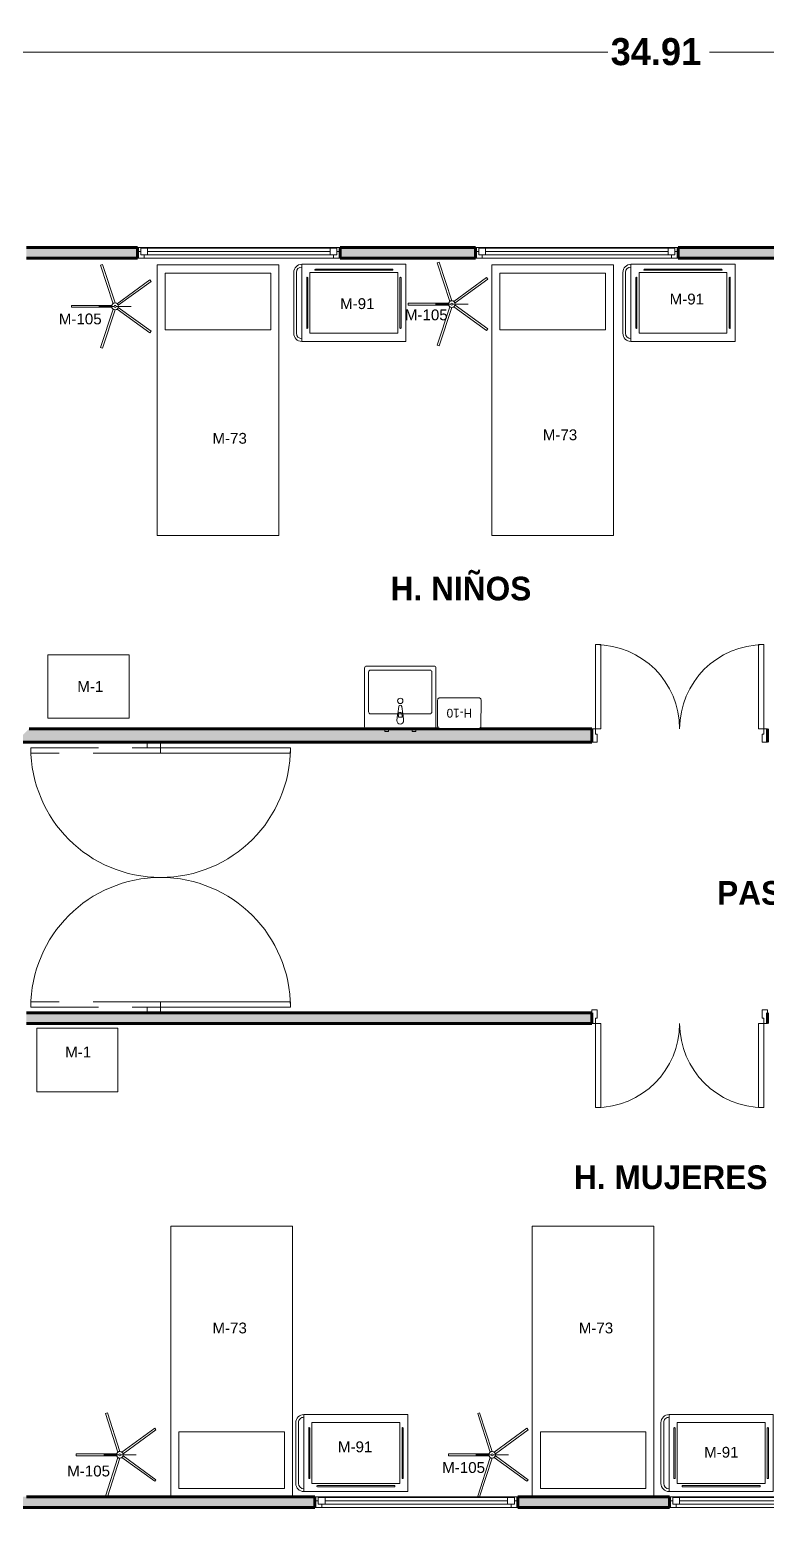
# Model space of a CAD drawing. Header units: metres. Extents: x 501.6 to 576.9, y -200.7 to -181.9.
# Drawn here: x 554.25 to 559.7, y -193.02 to -181.9 of the extents above; entities that cross this region are included whole.
import ezdxf
from ezdxf.enums import TextEntityAlignment as Align

# ---------------------------------------------------------------- set-up
doc = ezdxf.new("R2010")
doc.units = ezdxf.units.M
doc.header["$MEASUREMENT"] = 0
doc.set_wipeout_variables(frame=1)
doc.linetypes.add('DASHED', pattern=[0.75, 0.5, -0.25])
doc.linetypes.add('Wipeout_Contour', pattern=[1, 0, -1])
for name, color, linetype in [('ARQ _ Cota - Parcial Exterior.Consultorio', 7, 'Continuous'), ('CER _ Estructura Metalica Tubo de FE LAC  21_2_X1_16_.Cerco', 7, 'Continuous'), ('EQP _ Accesorios de Baños .Consultorio', 7, 'Continuous'), ('Puertas ArchiCAD', 7, 'Continuous'), ('Structural - Bearing', 7, 'Continuous')]:
    doc.layers.add(name, color=color, linetype=linetype)
for name, color, linetype, lineweight, true_color in [('ARQ _ Cota - Parcial Exterior.Consultorio_Pluma_Nº__106', 171, 'Continuous', 15, 0xaaaaff), ('CER _ Estructura Metalica Tubo de FE LAC  21_2_X1_16_.Cerco_Pluma_Nº__75', 7, 'Continuous', 20, 0x405cbf), ('EQP _ Accesorios de Baños .Consultorio_Pluma_Nº__86', 7, 'Continuous', 20, 0x5555ff), ('EQUIPAMIENTO_Pluma_Nº__111', 7, 'Continuous', 15, 0xccccff), ('Interior - Furniture _Pluma_Nº__91', 171, 'Continuous', 13, 0xaaaaff), ('Structural - Bearing_Pluma_Nº__106', 171, 'Continuous', 15, 0xaaaaff), ('Ventanas ArchiCAD_Pluma_Nº__63', 7, 'Continuous', 20, 0xff9955)]:
    doc.layers.add(name, color=color, linetype=linetype, lineweight=lineweight, true_color=true_color)
for name, color, linetype, lineweight in [('ARQ _ Cota - Parcial Exterior.Consultorio_Pluma_Nº__15', 214, 'Continuous', 25), ('ARQ _ Cota - Parcial Exterior.Consultorio_Pluma_Nº__43', 5, 'Continuous', 0), ('Dibujo & Figuras_Pluma_Nº__15', 214, 'Continuous', 25), ('Puertas ArchiCAD_Pluma_Nº__2', 8, 'Continuous', 0), ('Puertas ArchiCAD_Pluma_Nº__23', 5, 'Continuous', 9), ('Puertas ArchiCAD_Pluma_Nº__27', 7, 'Continuous', 70), ('Puertas ArchiCAD_Pluma_Nº__3', 5, 'Continuous', 15), ('Structural - Bearing_Pluma_Nº__27', 7, 'Continuous', 70)]:
    doc.layers.add(name, color=color, linetype=linetype, lineweight=lineweight)
doc.layers.add('PDF2_Text', color=7, linetype='Continuous', true_color=0xff0080)
doc.styles.add('Estilo_Generado_2', font='GOTHICB.TTF')
doc.styles.add('Estilo_Generado_3', font='GOTHIC.TTF')
doc.styles.add('PDF Arial', font='arial.ttf')
doc.dimstyles.new('Estilo_Generado__1', dxfattribs={"dimtxt": 0.2, "dimasz": 0.076, "dimexe": 0.18, "dimexo": 0.3, "dimgap": 0.09, "dimtad": 0, "dimtih": 1, "dimtoh": 1, "dimzin": 0, "dimdsep": 46, "dimtxsty": 'Estilo_Generado_2', "dimblk": 'ARROWHEAD_2', "dimblk1": 'ARROWHEAD_2', "dimblk2": 'ARROWHEAD_2', "dimcen": 0.09, "dimclrd": 171, "dimclre": 171, "dimclrt": 214, "dimazin": 0, "dimtfac": 1, "dimtdec": 4, "dimtmove": 0, "dimatfit": 3, "dimfxl": 1, "dimtolj": 1, "dimtzin": 0, "dimarcsym": 0})

# ---------------------------------------------------------------- blocks, each defined once
blk = doc.blocks.new('Double Door 16_2')
at = {"layer": 'Puertas ArchiCAD_Pluma_Nº__2', "color": 8, "linetype": 'Continuous', "lineweight": 0}
for centre, start, end in [((-0.96, 0), 0, 90), ((0.96, 0), 90, 180), ((-0.96, 0), 270, 0), ((0.96, 0), 180, 270)]:
    blk.add_arc(centre, 0.96, start, end, dxfattribs=at)
at = {"layer": 'Puertas ArchiCAD_Pluma_Nº__23', "color": 5, "linetype": 'Continuous', "lineweight": 9}
for p, q in [((-0.96, 0), (-1, 0)), ((-1, 0), (-1, -0.1)), ((-0.96, -0.1), (-0.96, 0)), ((1, 0), (0.96, 0)), ((0.96, 0), (0.96, -0.1)), ((1, -0.1), (1, 0)), ((-1, -0.1), (-0.96, -0.1)), ((0.96, -0.1), (1, -0.1))]:
    blk.add_line(p, q, dxfattribs=at)
at = {"layer": 'Puertas ArchiCAD_Pluma_Nº__27', "color": 7, "linetype": 'Continuous', "lineweight": 70}
for p, q in [((-1, 0), (-1, -0.1)), ((1, 0), (1, -0.1))]:
    blk.add_line(p, q, dxfattribs=at)
at = {"layer": 'Puertas ArchiCAD_Pluma_Nº__3', "color": 5, "linetype": 'Continuous', "lineweight": 15}
for p, q in [((-0.96, 0.96), (-0.96, 0)), ((-0.92, 0.96), (-0.96, 0.96)), ((-0.92, 0), (-0.92, 0.96)), ((0.92, 0), (0.92, 0.96)), ((0.92, 0.96), (0.96, 0.96)), ((0.96, 0.96), (0.96, 0)), ((-0.96, 0), (-0.92, 0)), ((0.96, 0), (0.92, 0))]:
    blk.add_line(p, q, dxfattribs=at)
at = {"layer": 'Puertas ArchiCAD_Pluma_Nº__3', "color": 5, "linetype": 'DASHED', "lineweight": 15}
for p, q in [((-0.96, -0.96), (-0.96, 0)), ((-0.96, 0), (-0.92, 0)), ((-0.92, 0), (-0.92, -0.96)), ((0.96, 0), (0.92, 0)), ((0.92, 0), (0.92, -0.96)), ((0.96, -0.96), (0.96, 0)), ((-0.92, -0.96), (-0.96, -0.96)), ((0.92, -0.96), (0.96, -0.96))]:
    blk.add_line(p, q, dxfattribs=at)
blk = doc.blocks.new('Muro_22', base_point=(555.12, -187.169))
at = {"layer": 'Structural - Bearing_Pluma_Nº__27', "color": 7, "linetype": 'Continuous', "lineweight": 70}
for p, q in [((555.22, -187.169), (555.12, -187.169)), ((555.22, -189.169), (555.12, -189.169))]:
    blk.add_line(p, q, dxfattribs=at)
at = {"layer": 'Puertas ArchiCAD', "color": 21, "linetype": 'Continuous', "lineweight": 20, "true_color": 0xff9955, "xscale": -1, "rotation": 270}
blk.add_blockref('Double Door 16_2', (555.22, -188.169), dxfattribs=at)
blk = doc.blocks.new('Double Door 16_3')
at = {"layer": 'Puertas ArchiCAD_Pluma_Nº__2', "color": 8, "linetype": 'Continuous', "lineweight": 0}
for centre, start, end in [((-0.622, 0), 0, 90), ((0.622, 0), 90, 180)]:
    blk.add_arc(centre, 0.622, start, end, dxfattribs=at)
at = {"layer": 'Puertas ArchiCAD_Pluma_Nº__23', "color": 5, "linetype": 'Continuous', "lineweight": 9}
for p, q in [((-0.622, 0), (-0.65, 0)), ((-0.65, 0), (-0.65, -0.1)), ((-0.622, -0.04), (-0.622, 0)), ((0.65, 0), (0.622, 0)), ((0.622, 0), (0.622, -0.04)), ((0.65, -0.1), (0.65, 0)), ((-0.65, -0.1), (-0.61, -0.1)), ((-0.61, -0.04), (-0.622, -0.04)), ((-0.61, -0.1), (-0.61, -0.04)), ((0.622, -0.04), (0.61, -0.04)), ((0.61, -0.04), (0.61, -0.1)), ((0.61, -0.1), (0.65, -0.1))]:
    blk.add_line(p, q, dxfattribs=at)
at = {"layer": 'Puertas ArchiCAD_Pluma_Nº__27', "color": 7, "linetype": 'Continuous', "lineweight": 70}
for p, q in [((-0.65, 0), (-0.65, -0.1)), ((0.65, 0), (0.65, -0.1))]:
    blk.add_line(p, q, dxfattribs=at)
at = {"layer": 'Puertas ArchiCAD_Pluma_Nº__3', "color": 5, "linetype": 'Continuous', "lineweight": 15}
for p, q in [((-0.622, 0.622), (-0.622, 0)), ((-0.582, 0.622), (-0.622, 0.622)), ((-0.582, 0), (-0.582, 0.622)), ((0.582, 0), (0.582, 0.622)), ((0.582, 0.622), (0.622, 0.622)), ((0.622, 0.622), (0.622, 0)), ((-0.622, 0), (-0.582, 0)), ((0.622, 0), (0.582, 0))]:
    blk.add_line(p, q, dxfattribs=at)
blk = doc.blocks.new('Muro_23', base_point=(554.148, -187.169))
at = {"layer": 'Structural - Bearing_Pluma_Nº__106', "linetype": 'Continuous', "lineweight": 0, "true_color": 0xbfbffe}
blk.add_hatch(color=254, dxfattribs=at).paths.add_polyline_path([(554.248, -187.069), (554.148, -187.169), (558.408, -187.169), (558.408, -187.069)])
at = {"layer": 'Structural - Bearing_Pluma_Nº__27', "color": 7, "linetype": 'Continuous', "lineweight": 70}
blk.add_line((558.408, -187.069), (558.408, -187.169), dxfattribs=at)
at = {"layer": 'Structural - Bearing_Pluma_Nº__27', "color": 7, "linetype": 'Continuous', "lineweight": 70, "flags": 128}
for points in [[(558.408, -187.069), (554.248, -187.069)], [(554.148, -187.169), (555.12, -187.169)], [(555.22, -187.169), (558.408, -187.169)]]:
    blk.add_lwpolyline(points, dxfattribs=at)
at = {"layer": 'Puertas ArchiCAD', "color": 21, "linetype": 'Continuous', "lineweight": 20, "true_color": 0xff9955, "xscale": -1}
blk.add_blockref('Double Door 16_3', (559.058, -187.069), dxfattribs=at)
blk = doc.blocks.new('Window 16_2')
at = {"layer": 'Ventanas ArchiCAD_Pluma_Nº__63', "color": 21, "linetype": 'Continuous', "lineweight": 20, "true_color": 0xff9955}
for p, q in [((-0.75, 0), (0.75, 0)), ((-0.7, 0), (-0.75, 0)), ((-0.75, 0), (-0.75, -0.05)), ((-0.7, -0.025), (-0.7, 0)), ((0.7, 0), (-0.7, 0)), ((0.75, 0), (0.7, 0)), ((0.7, 0), (0.7, -0.025)), ((0.75, 0), (0.75, -0.05)), ((-0.75, -0.05), (-0.725, -0.05)), ((-0.75, -0.08), (0.75, -0.08)), ((-0.725, -0.05), (-0.725, -0.025)), ((-0.725, -0.025), (-0.7, -0.025)), ((-0.675, -0.025), (-0.725, -0.025)), ((-0.725, -0.025), (-0.725, -0.075)), ((-0.725, -0.075), (-0.675, -0.075)), ((-0.675, -0.025), (0.675, -0.025)), ((-0.675, -0.075), (-0.675, -0.025)), ((-0.675, -0.05), (0.675, -0.05)), ((-0.675, -0.075), (0.675, -0.075)), ((-0.675, -0.075), (0.675, -0.075)), ((0.725, -0.025), (0.675, -0.025)), ((0.675, -0.025), (0.675, -0.075)), ((0.675, -0.075), (0.725, -0.075)), ((0.7, -0.025), (0.725, -0.025)), ((0.725, -0.025), (0.725, -0.05)), ((0.725, -0.075), (0.725, -0.025)), ((0.725, -0.05), (0.75, -0.05))]:
    blk.add_line(p, q, dxfattribs=at)
blk = doc.blocks.new('Muro_25', base_point=(562.648, -192.829))
at = {"layer": 'Structural - Bearing_Pluma_Nº__106', "linetype": 'Continuous', "lineweight": 0, "true_color": 0xbfbffe}
for points in [[(553.285, -192.749), (553.285, -192.779), (553.285, -192.829), (556.361, -192.829), (556.361, -192.779), (556.361, -192.749)], [(557.861, -192.749), (557.861, -192.779), (557.861, -192.829), (558.983, -192.829), (558.983, -192.779), (558.983, -192.749)]]:
    blk.add_hatch(color=254, dxfattribs=at).paths.add_polyline_path(points)
at = {"layer": 'Structural - Bearing_Pluma_Nº__27', "color": 7, "linetype": 'Continuous', "lineweight": 70}
for p, q in [((556.361, -192.779), (556.361, -192.749)), ((556.361, -192.829), (556.361, -192.779)), ((557.861, -192.779), (557.861, -192.749)), ((557.861, -192.829), (557.861, -192.779)), ((558.983, -192.779), (558.983, -192.749)), ((558.983, -192.829), (558.983, -192.779))]:
    blk.add_line(p, q, dxfattribs=at)
at = {"layer": 'Structural - Bearing_Pluma_Nº__27', "color": 7, "linetype": 'Continuous', "lineweight": 70, "flags": 128}
for points in [[(553.285, -192.829), (556.361, -192.829)], [(556.361, -192.749), (554.228, -192.749)], [(558.983, -192.749), (557.861, -192.749)], [(557.861, -192.829), (558.983, -192.829)]]:
    blk.add_lwpolyline(points, dxfattribs=at)
at = {"layer": 'Ventanas ArchiCAD_Pluma_Nº__63', "color": 21, "linetype": 'Continuous', "lineweight": 20, "true_color": 0xff9955, "xscale": -1, "rotation": 180}
for p in [(557.111, -192.829), (559.733, -192.829)]:
    blk.add_blockref('Window 16_2', p, dxfattribs=at)
blk = doc.blocks.new('Muro_29', base_point=(559.868, -183.509))
at = {"layer": 'Structural - Bearing_Pluma_Nº__106', "linetype": 'Continuous', "lineweight": 0, "true_color": 0xbfbffe}
for points in [[(555.048, -183.509), (554.228, -183.509), (554.228, -183.589), (555.048, -183.589), (555.048, -183.539)], [(557.548, -183.509), (556.548, -183.509), (556.548, -183.539), (556.548, -183.589), (557.548, -183.589), (557.548, -183.539)], [(559.868, -183.509), (559.048, -183.509), (559.048, -183.539), (559.048, -183.589), (559.868, -183.589)]]:
    blk.add_hatch(color=254, dxfattribs=at).paths.add_polyline_path(points)
at = {"layer": 'Structural - Bearing_Pluma_Nº__27', "color": 7, "linetype": 'Continuous', "lineweight": 70}
for p, q in [((555.048, -183.539), (555.048, -183.509)), ((556.548, -183.539), (556.548, -183.509)), ((557.548, -183.539), (557.548, -183.509)), ((559.048, -183.539), (559.048, -183.509)), ((555.048, -183.589), (555.048, -183.539)), ((556.548, -183.589), (556.548, -183.539)), ((557.548, -183.589), (557.548, -183.539)), ((559.048, -183.589), (559.048, -183.539))]:
    blk.add_line(p, q, dxfattribs=at)
at = {"layer": 'Structural - Bearing_Pluma_Nº__27', "color": 7, "linetype": 'Continuous', "lineweight": 70, "flags": 128}
for points in [[(555.048, -183.509), (554.228, -183.509)], [(557.548, -183.509), (556.548, -183.509)], [(559.868, -183.509), (559.048, -183.509)], [(554.228, -183.589), (555.048, -183.589)], [(556.548, -183.589), (557.548, -183.589)], [(559.048, -183.589), (559.868, -183.589)]]:
    blk.add_lwpolyline(points, dxfattribs=at)
at = {"layer": 'Ventanas ArchiCAD_Pluma_Nº__63', "color": 21, "linetype": 'Continuous', "lineweight": 20, "true_color": 0xff9955, "xscale": -1, "rotation": 180}
for p in [(555.798, -183.589), (558.298, -183.589)]:
    blk.add_blockref('Window 16_2', p, dxfattribs=at)
blk = doc.blocks.new('Double Door 16_5')
at = {"layer": 'Puertas ArchiCAD_Pluma_Nº__2', "color": 8, "linetype": 'Continuous', "lineweight": 0}
for centre, start, end in [((-0.622, 0), 0, 90), ((0.622, 0), 90, 180)]:
    blk.add_arc(centre, 0.622, start, end, dxfattribs=at)
at = {"layer": 'Puertas ArchiCAD_Pluma_Nº__23', "color": 5, "linetype": 'Continuous', "lineweight": 9}
for p, q in [((-0.622, 0), (-0.65, 0)), ((-0.65, 0), (-0.65, -0.1)), ((-0.622, -0.04), (-0.622, 0)), ((0.65, 0), (0.622, 0)), ((0.622, 0), (0.622, -0.04)), ((0.65, -0.1), (0.65, 0)), ((-0.65, -0.1), (-0.61, -0.1)), ((-0.61, -0.04), (-0.622, -0.04)), ((-0.61, -0.1), (-0.61, -0.04)), ((0.622, -0.04), (0.61, -0.04)), ((0.61, -0.04), (0.61, -0.1)), ((0.61, -0.1), (0.65, -0.1))]:
    blk.add_line(p, q, dxfattribs=at)
at = {"layer": 'Puertas ArchiCAD_Pluma_Nº__27', "color": 7, "linetype": 'Continuous', "lineweight": 70}
for p, q in [((-0.65, 0), (-0.65, -0.08)), ((0.65, 0), (0.65, -0.08))]:
    blk.add_line(p, q, dxfattribs=at)
at = {"layer": 'Puertas ArchiCAD_Pluma_Nº__3', "color": 5, "linetype": 'Continuous', "lineweight": 15}
for p, q in [((-0.622, 0.622), (-0.622, 0)), ((-0.582, 0.622), (-0.622, 0.622)), ((-0.582, 0), (-0.582, 0.622)), ((0.582, 0), (0.582, 0.622)), ((0.582, 0.622), (0.622, 0.622)), ((0.622, 0.622), (0.622, 0)), ((-0.622, 0), (-0.582, 0)), ((0.622, 0), (0.582, 0))]:
    blk.add_line(p, q, dxfattribs=at)
blk = doc.blocks.new('Muro_33', base_point=(554.228, -189.169))
at = {"layer": 'Structural - Bearing_Pluma_Nº__106', "linetype": 'Continuous', "lineweight": 0, "true_color": 0xbfbffe}
blk.add_hatch(color=254, dxfattribs=at).paths.add_polyline_path([(558.408, -189.169), (554.228, -189.169), (554.228, -189.249), (558.408, -189.249)])
at = {"layer": 'Structural - Bearing_Pluma_Nº__27', "color": 7, "linetype": 'Continuous', "lineweight": 70}
blk.add_line((558.408, -189.249), (558.408, -189.169), dxfattribs=at)
at = {"layer": 'Structural - Bearing_Pluma_Nº__27', "color": 7, "linetype": 'Continuous', "lineweight": 70, "flags": 128}
for points in [[(555.12, -189.169), (554.228, -189.169)], [(558.408, -189.169), (555.22, -189.169)], [(554.228, -189.249), (558.408, -189.249)]]:
    blk.add_lwpolyline(points, dxfattribs=at)
at = {"layer": 'Puertas ArchiCAD', "color": 21, "linetype": 'Continuous', "lineweight": 20, "true_color": 0xff9955, "rotation": 180}
blk.add_blockref('Double Door 16_5', (559.058, -189.249), dxfattribs=at)
blk = doc.blocks.new('Lavabo 22')
at = {"layer": 'CER _ Estructura Metalica Tubo de FE LAC  21_2_X1_16_.Cerco_Pluma_Nº__75', "color": 165, "linetype": 'Continuous', "lineweight": 20, "true_color": 0x405cbf}
for p, q in [((-0.249, 0), (0.249, 0)), ((-0.087, 0.02), (-0.114, 0.02)), ((-0.114, 0.02), (-0.114, 0)), ((-0.114, 0), (-0.087, 0)), ((-0.087, 0), (-0.087, 0.02)), ((0.114, 0.02), (0.087, 0.02)), ((0.087, 0.02), (0.087, 0)), ((0.087, 0), (0.114, 0)), ((0.114, 0), (0.114, 0.02)), ((-0.264, -0.449), (-0.264, -0.015)), ((-0.219, -0.11), (0.219, -0.11)), ((-0.025, -0.06), (-0.021, -0.102)), ((-0.014, -0.1), (-0.014, -0.085)), ((-0.014, -0.085), (0.014, -0.085)), ((0.014, -0.085), (0.014, -0.1)), ((0.021, -0.102), (0.025, -0.06)), ((0.264, -0.015), (0.264, -0.449)), ((-0.234, -0.419), (-0.234, -0.125)), ((-0.018, -0.111), (-0.011, -0.164)), ((0.011, -0.164), (0.018, -0.111)), ((0.234, -0.125), (0.234, -0.419)), ((0.219, -0.434), (-0.219, -0.434)), ((0.249, -0.464), (-0.249, -0.464))]:
    blk.add_line(p, q, dxfattribs=at)
blk.add_circle((0, -0.206), 0.02, dxfattribs=at)
for centre, radius, start, end in [((-0.249, -0.015), 0.015, 90, 180), ((-0.219, -0.125), 0.015, 90, 180), ((0, -0.06), 0.025, 0, 180), ((0, -0.1), 0.0211, 185.1696, 212.771), ((0, -0.1), 0.0136, 180, 0), ((0, -0.1), 0.0211, 327.229, 354.8304), ((0.219, -0.125), 0.015, 0, 90), ((0.249, -0.015), 0.015, 0, 90), ((0, -0.1), 0.0211, 212.771, 327.229), ((0, -0.163), 0.0112, 187.1389, 352.8611), ((-0.219, -0.419), 0.015, 180, 270), ((0.219, -0.419), 0.015, 270, 0), ((-0.249, -0.449), 0.015, 180, 270), ((0.249, -0.449), 0.015, 270, 0)]:
    blk.add_arc(centre, radius, start, end, dxfattribs=at)
blk = doc.blocks.new('Cama Hospital 22')
at = {"layer": 'Interior - Furniture _Pluma_Nº__91', "color": 161, "linetype": 'Continuous', "lineweight": 13, "true_color": 0xaaaaff}
for p, q in [((0.9, 2), (0, 2)), ((0, 2), (0, 0)), ((0.84, 1.94), (0.06, 1.94)), ((0.06, 1.94), (0.06, 1.52)), ((0.84, 1.52), (0.84, 1.94)), ((0.9, 0), (0.9, 2)), ((0.06, 1.52), (0.84, 1.52)), ((0, 0), (0.9, 0))]:
    blk.add_line(p, q, dxfattribs=at)
blk = doc.blocks.new('Soporte Transfusiones 22')
at = {"layer": 'Interior - Furniture _Pluma_Nº__91', "color": 161, "linetype": 'Continuous', "lineweight": 13, "true_color": 0xaaaaff}
for p, q in [((0.093, 0.31), (0, 0.025)), ((0.015, 0.02), (0.107, 0.305)), ((0.107, 0.305), (0.093, 0.31)), ((-0.257, 0.196), (-0.266, 0.184)), ((-0.266, 0.184), (-0.024, 0.008)), ((-0.015, 0.02), (-0.257, 0.196)), ((-0.12, 0), (-0.007, 0)), ((0.12, 0), (0.007, 0)), ((0.323, 0.007), (0.024, 0.007)), ((0.323, -0.007), (0.323, 0.007)), ((-0.024, -0.008), (-0.266, -0.184)), ((-0.257, -0.196), (-0.015, -0.02)), ((0, -0.025), (0.093, -0.31)), ((0.107, -0.305), (0.015, -0.02)), ((0.024, -0.007), (0.323, -0.007)), ((-0.266, -0.184), (-0.257, -0.196)), ((0.093, -0.31), (0.107, -0.305))]:
    blk.add_line(p, q, dxfattribs=at)
for radius, start, end in [(0.025, 0, 180), (0.025, 180, 0), (0.025, 126.5424, 161.4576), (0.0075, 0, 180), (0.0075, 180, 0), (0.025, 54.5424, 89.4576), (0.025, 342.5424, 17.4576), (0.025, 198.5424, 233.4576), (0.025, 270.5424, 305.4576)]:
    blk.add_arc((0, 0), radius, start, end, dxfattribs=at)
blk = doc.blocks.new('Bedside Cabinet 16')
at = {"layer": 'EQUIPAMIENTO_Pluma_Nº__111', "color": 254, "linetype": 'Continuous', "lineweight": 15, "true_color": 0xccccff}
for p, q in [((0.6, 0.47), (0, 0.47)), ((0, 0.47), (0, 0)), ((0.6, 0), (0.6, 0.47)), ((0, 0), (0.6, 0))]:
    blk.add_line(p, q, dxfattribs=at)
blk = doc.blocks.new('Carrito Médico 22')
at = {"layer": 'Interior - Furniture _Pluma_Nº__91', "color": 161, "linetype": 'Continuous', "lineweight": 13, "true_color": 0xaaaaff}
for p, q in [((0.77, 0.57), (0, 0.57)), ((0, 0.57), (0, 0)), ((0.77, 0), (0.77, 0.57)), ((0.77, 0.57), (0.77, 0.55)), ((0.036, 0.47), (0.036, 0.1)), ((0.044, 0.1), (0.044, 0.47)), ((0.71, 0.51), (0.06, 0.51)), ((0.06, 0.51), (0.06, 0.06)), ((0.1, 0.534), (0.67, 0.534)), ((0.67, 0.526), (0.1, 0.526)), ((0.71, 0.06), (0.71, 0.51)), ((0.726, 0.1), (0.726, 0.47)), ((0.734, 0.47), (0.734, 0.1)), ((0.81, 0.51), (0.81, 0.06)), ((0.83, 0.06), (0.83, 0.51)), ((0, 0), (0.77, 0)), ((0.06, 0.06), (0.71, 0.06)), ((0.77, 0.02), (0.77, 0))]:
    blk.add_line(p, q, dxfattribs=at)
for centre, radius, start, end in [((0.77, 0.51), 0.06, 0, 90), ((0.04, 0.47), 0.004, 0, 180), ((0.1, 0.53), 0.004, 90, 270), ((0.67, 0.53), 0.004, 270, 90), ((0.73, 0.47), 0.004, 0, 180), ((0.77, 0.51), 0.04, 0, 90), ((0.04, 0.1), 0.004, 180, 0), ((0.73, 0.1), 0.004, 180, 0), ((0.77, 0.06), 0.06, 270, 0), ((0.77, 0.06), 0.04, 270, 0)]:
    blk.add_arc(centre, radius, start, end, dxfattribs=at)
blk = doc.blocks.new('DISPENSADOR AUTOMATICO METALICO DE PAPEL TOALLA')
at = {"color": 254, "linetype": 'Wipeout_Contour', "lineweight": 0, "ltscale": 45.267279}
blk.add_wipeout([(0.322, 0.019), (0.322, 0.018), (0.322, 0.018), (0.322, 0.018), (0.32, 0.011), (0.319, 0.008), (0.317, 0.006), (0.316, 0.004), (0.314, 0.003), (0.313, 0.003), (0.312, 0.002), (0.311, 0.001), (0.308, 0), (0.305, 0), (0.017, 0), (0.014, 0), (0.012, 0.001), (0.01, 0.002), (0.009, 0.002), (0.008, 0.003), (0.005, 0.005), (0.003, 0.008), (0.002, 0.01), (0.001, 0.013), (0, 0.018), (0, 0.018), (0, 0.018), (0, 0.019), (0, 0.206), (0, 0.206), (0, 0.21), (0.001, 0.213), (0.002, 0.215), (0.003, 0.218), (0.005, 0.221), (0.008, 0.222), (0.01, 0.224), (0.012, 0.224), (0.014, 0.225), (0.014, 0.227), (0.307, 0.227), (0.307, 0.225), (0.308, 0.225), (0.308, 0.225), (0.308, 0.225), (0.308, 0.225), (0.311, 0.224), (0.311, 0.224), (0.311, 0.224), (0.311, 0.224), (0.314, 0.223), (0.314, 0.223), (0.314, 0.223), (0.316, 0.221), (0.316, 0.221), (0.318, 0.218), (0.318, 0.218), (0.319, 0.218), (0.319, 0.218), (0.32, 0.215), (0.32, 0.215), (0.32, 0.214), (0.32, 0.214), (0.321, 0.211), (0.321, 0.211), (0.321, 0.211), (0.321, 0.209)], dxfattribs=at).dxf.layer = 'EQP _ Accesorios de Baños .Consultorio'
at = {"layer": 'EQP _ Accesorios de Baños .Consultorio_Pluma_Nº__86', "color": 173, "linetype": 'Continuous', "lineweight": 20, "true_color": 0x5555ff}
for p, q in [((0.005, 0.221), (0.008, 0.222)), ((0.008, 0.222), (0.01, 0.224)), ((0.01, 0.224), (0.012, 0.224)), ((0.012, 0.224), (0.014, 0.225)), ((0.014, 0.227), (0.307, 0.227)), ((0.014, 0.225), (0.014, 0.227)), ((0.307, 0.227), (0.307, 0.225)), ((0.307, 0.225), (0.308, 0.225)), ((0.308, 0.225), (0.311, 0.224)), ((0.308, 0.225), (0.308, 0.225)), ((0.308, 0.225), (0.308, 0.225)), ((0.308, 0.225), (0.308, 0.225)), ((0.311, 0.224), (0.314, 0.223)), ((0.311, 0.224), (0.311, 0.224)), ((0.311, 0.224), (0.311, 0.224)), ((0.311, 0.224), (0.311, 0.224)), ((0.314, 0.223), (0.316, 0.221)), ((0.314, 0.223), (0.314, 0.223)), ((0.314, 0.223), (0.314, 0.223)), ((0, 0.21), (0.001, 0.213)), ((0, 0.206), (0, 0.21)), ((0, 0.206), (0, 0.206)), ((0, 0.019), (0, 0.206)), ((0.001, 0.213), (0.002, 0.215)), ((0.002, 0.215), (0.003, 0.218)), ((0.003, 0.218), (0.005, 0.221)), ((0.316, 0.221), (0.318, 0.218)), ((0.316, 0.221), (0.316, 0.221)), ((0.318, 0.218), (0.319, 0.218)), ((0.318, 0.218), (0.318, 0.218)), ((0.319, 0.218), (0.32, 0.215)), ((0.319, 0.218), (0.319, 0.218)), ((0.32, 0.215), (0.32, 0.214)), ((0.32, 0.215), (0.32, 0.215)), ((0.32, 0.214), (0.321, 0.211)), ((0.32, 0.214), (0.32, 0.214)), ((0.321, 0.211), (0.321, 0.209)), ((0.321, 0.211), (0.321, 0.211)), ((0.321, 0.211), (0.321, 0.211)), ((0.321, 0.209), (0.322, 0.019)), ((0, 0.018), (0, 0.019)), ((0, 0.018), (0, 0.018)), ((0, 0.018), (0, 0.018)), ((0.001, 0.013), (0, 0.018)), ((0.002, 0.01), (0.001, 0.013)), ((0.003, 0.008), (0.002, 0.01)), ((0.005, 0.005), (0.003, 0.008)), ((0.008, 0.003), (0.005, 0.005)), ((0.009, 0.002), (0.008, 0.003)), ((0.01, 0.002), (0.009, 0.002)), ((0.012, 0.001), (0.01, 0.002)), ((0.014, 0), (0.012, 0.001)), ((0.017, 0), (0.014, 0)), ((0.305, 0), (0.017, 0)), ((0.308, 0), (0.305, 0)), ((0.311, 0.001), (0.308, 0)), ((0.312, 0.002), (0.311, 0.001)), ((0.313, 0.003), (0.312, 0.002)), ((0.314, 0.003), (0.313, 0.003)), ((0.316, 0.004), (0.314, 0.003)), ((0.317, 0.006), (0.316, 0.004)), ((0.319, 0.008), (0.317, 0.006)), ((0.32, 0.011), (0.319, 0.008)), ((0.322, 0.018), (0.32, 0.011)), ((0.322, 0.019), (0.322, 0.018)), ((0.322, 0.018), (0.322, 0.018)), ((0.322, 0.018), (0.322, 0.018))]:
    blk.add_line(p, q, dxfattribs=at)
at = {"layer": 'EQP _ Accesorios de Baños .Consultorio_Pluma_Nº__86', "color": 173, "linetype": 'Continuous', "lineweight": 20, "true_color": 0x5555ff, "style": 'Estilo_Generado_3'}
blk.add_attdef('DUMMY_15', text='', height=0.065, dxfattribs=at).set_placement((0.161, 0.113), align=Align.MIDDLE_CENTER)
blk = doc.blocks.new('*D87')
at = {"layer": 'ARQ _ Cota - Parcial Exterior.Consultorio_Pluma_Nº__106', "color": 161, "linetype": 'Continuous', "lineweight": 15, "true_color": 0xaaaaff, "transparency": 16777216}
for p, q in [((541.399, -182.064), (541.448, -182.064)), ((541.448, -182.364), (541.448, -181.989)), ((541.448, -182.064), (558.528, -182.064)), ((559.279, -182.064), (576.358, -182.064)), ((576.358, -182.364), (576.358, -181.989)), ((576.358, -182.064), (576.407, -182.064))]:
    blk.add_line(p, q, dxfattribs=at)
at = {"layer": 'ARQ _ Cota - Parcial Exterior.Consultorio_Pluma_Nº__43', "color": 5, "linetype": 'Continuous', "lineweight": 0, "transparency": 16777216}
for p, q in [((541.477, -182.014), (541.42, -182.114)), ((576.33, -182.114), (576.387, -182.014))]:
    blk.add_line(p, q, dxfattribs=at)
at = {"layer": 'ARQ _ Cota - Parcial Exterior.Consultorio_Pluma_Nº__15', "color": 214, "lineweight": 25, "transparency": 16777216, "insert": (558.548, -182.164), "char_height": 0.2, "attachment_point": 7, "style": 'Estilo_Generado_2'}
blk.add_mtext('\\A1;34.91', dxfattribs=at)
blk = doc.blocks.new('ARROWHEAD_2')
at = {"color": 0, "linetype": 'Continuous', "lineweight": 0}
for p, q in [((0, 0), (-1, 0)), ((-0.38, -0.66), (0.38, 0.66))]:
    blk.add_line(p, q, dxfattribs=at)
blk = doc.blocks.new('*D89')
at = {"layer": 'ARQ _ Cota - Parcial Exterior.Consultorio_Pluma_Nº__106', "color": 161, "linetype": 'Continuous', "lineweight": 15, "true_color": 0xaaaaff, "transparency": 16777216}
for p, q in [((541.252, -182.809), (540.877, -182.809)), ((540.952, -182.809), (540.952, -182.76)), ((540.952, -191.609), (540.952, -182.809)), ((540.952, -200.649), (540.952, -191.849)), ((541.252, -200.649), (540.877, -200.649)), ((540.952, -200.698), (540.952, -200.649))]:
    blk.add_line(p, q, dxfattribs=at)
at = {"layer": 'ARQ _ Cota - Parcial Exterior.Consultorio_Pluma_Nº__43', "color": 5, "linetype": 'Continuous', "lineweight": 0, "transparency": 16777216}
for p, q in [((541.002, -182.838), (540.902, -182.78)), ((540.902, -200.62), (541.002, -200.678))]:
    blk.add_line(p, q, dxfattribs=at)
at = {"layer": 'ARQ _ Cota - Parcial Exterior.Consultorio_Pluma_Nº__15', "color": 214, "lineweight": 25, "transparency": 16777216, "insert": (540.596, -191.829), "char_height": 0.2, "attachment_point": 7, "style": 'Estilo_Generado_2'}
blk.add_mtext('\\A1;17.84', dxfattribs=at)
blk = doc.blocks.new('*D90')
at = {"layer": 'ARQ _ Cota - Parcial Exterior.Consultorio_Pluma_Nº__106', "color": 161, "linetype": 'Continuous', "lineweight": 15, "true_color": 0xaaaaff, "transparency": 16777216}
for p, q in [((576.616, -182.809), (576.241, -182.809)), ((576.541, -182.809), (576.541, -182.76)), ((576.541, -191.609), (576.541, -182.809)), ((576.541, -200.649), (576.541, -191.849)), ((576.616, -200.649), (576.241, -200.649)), ((576.541, -200.698), (576.541, -200.649))]:
    blk.add_line(p, q, dxfattribs=at)
at = {"layer": 'ARQ _ Cota - Parcial Exterior.Consultorio_Pluma_Nº__43', "color": 5, "linetype": 'Continuous', "lineweight": 0, "transparency": 16777216}
for p, q in [((576.591, -182.838), (576.491, -182.78)), ((576.491, -200.62), (576.591, -200.678))]:
    blk.add_line(p, q, dxfattribs=at)
at = {"layer": 'ARQ _ Cota - Parcial Exterior.Consultorio_Pluma_Nº__15', "color": 214, "lineweight": 25, "transparency": 16777216, "insert": (576.185, -191.829), "char_height": 0.2, "attachment_point": 7, "style": 'Estilo_Generado_2'}
blk.add_mtext('\\A1;17.84', dxfattribs=at)
blk = doc.blocks.new('*D91')
at = {"layer": 'ARQ _ Cota - Parcial Exterior.Consultorio_Pluma_Nº__106', "color": 161, "linetype": 'Continuous', "lineweight": 15, "true_color": 0xaaaaff, "transparency": 16777216}
for p, q in [((541.448, -194.729), (541.448, -194.354)), ((554.948, -194.729), (554.948, -194.354)), ((541.399, -194.654), (541.448, -194.654)), ((541.448, -194.654), (547.823, -194.654)), ((548.574, -194.654), (554.948, -194.654))]:
    blk.add_line(p, q, dxfattribs=at)
at = {"layer": 'ARQ _ Cota - Parcial Exterior.Consultorio_Pluma_Nº__43', "color": 5, "linetype": 'Continuous', "lineweight": 0, "transparency": 16777216}
for p, q in [((541.477, -194.604), (541.42, -194.704)), ((554.977, -194.604), (554.92, -194.704))]:
    blk.add_line(p, q, dxfattribs=at)
at = {"layer": 'ARQ _ Cota - Parcial Exterior.Consultorio_Pluma_Nº__15', "color": 214, "lineweight": 25, "transparency": 16777216, "insert": (547.843, -194.754), "char_height": 0.2, "attachment_point": 7, "style": 'Estilo_Generado_2'}
blk.add_mtext('\\A1;13.50', dxfattribs=at)
blk = doc.blocks.new('*D92')
at = {"layer": 'ARQ _ Cota - Parcial Exterior.Consultorio_Pluma_Nº__106', "color": 161, "linetype": 'Continuous', "lineweight": 15, "true_color": 0xaaaaff, "transparency": 16777216}
for p, q in [((554.948, -194.729), (554.948, -194.354)), ((574.408, -194.729), (574.408, -194.354)), ((554.948, -194.654), (564.303, -194.654)), ((565.054, -194.654), (574.408, -194.654))]:
    blk.add_line(p, q, dxfattribs=at)
at = {"layer": 'ARQ _ Cota - Parcial Exterior.Consultorio_Pluma_Nº__43', "color": 5, "linetype": 'Continuous', "lineweight": 0, "transparency": 16777216}
for p, q in [((554.977, -194.604), (554.92, -194.704)), ((574.437, -194.604), (574.38, -194.704))]:
    blk.add_line(p, q, dxfattribs=at)
at = {"layer": 'ARQ _ Cota - Parcial Exterior.Consultorio_Pluma_Nº__15', "color": 214, "lineweight": 25, "transparency": 16777216, "insert": (564.323, -194.754), "char_height": 0.2, "attachment_point": 7, "style": 'Estilo_Generado_2'}
blk.add_mtext('\\A1;19.46', dxfattribs=at)

msp = doc.modelspace()

# ---------------------------------------------------------------- block references
at = {"layer": 'CER _ Estructura Metalica Tubo de FE LAC  21_2_X1_16_.Cerco', "color": 8, "linetype": 'Continuous', "lineweight": 0, "xscale": -1, "rotation": 180}
msp.add_blockref('Lavabo 22', (556.992, -187.069), dxfattribs=at)
at = {"layer": 'EQUIPAMIENTO_Pluma_Nº__111', "color": 254, "linetype": 'Continuous', "lineweight": 15, "true_color": 0xccccff, "rotation": 180}
msp.add_blockref('Bedside Cabinet 16', (554.987, -186.521), dxfattribs=at)
at = {"layer": 'EQUIPAMIENTO_Pluma_Nº__111', "color": 254, "linetype": 'Continuous', "lineweight": 15, "true_color": 0xccccff, "xscale": -1}
msp.add_blockref('Bedside Cabinet 16', (554.904, -189.754), dxfattribs=at)
at = {"layer": 'Interior - Furniture _Pluma_Nº__91', "color": 161, "linetype": 'Continuous', "lineweight": 13, "true_color": 0xaaaaff, "rotation": 180}
for name, p in [('Soporte Transfusiones 22', (557.373, -183.928)), ('Soporte Transfusiones 22', (554.883, -183.945)), ('Cama Hospital 22', (556.195, -190.749)), ('Cama Hospital 22', (558.868, -190.749)), ('Soporte Transfusiones 22', (554.919, -192.439)), ('Carrito Médico 22', (557.049, -192.141)), ('Soporte Transfusiones 22', (557.672, -192.439)), ('Carrito Médico 22', (559.75, -192.141))]:
    msp.add_blockref(name, p, dxfattribs=at)
at = {"layer": 'Interior - Furniture _Pluma_Nº__91', "color": 161, "linetype": 'Continuous', "lineweight": 13, "true_color": 0xaaaaff, "xscale": -1}
for name, p in [('Cama Hospital 22', (556.094, -185.639)), ('Carrito Médico 22', (557.034, -184.204)), ('Cama Hospital 22', (558.569, -185.639)), ('Carrito Médico 22', (559.468, -184.204))]:
    msp.add_blockref(name, p, dxfattribs=at)
at = {"layer": 'Structural - Bearing', "color": 7, "lineweight": 70}
for name, p in [('Muro_29', (559.868, -183.509)), ('Muro_23', (554.148, -187.169)), ('Muro_22', (555.12, -187.169)), ('Muro_33', (554.228, -189.169)), ('Muro_25', (562.648, -192.829))]:
    msp.add_blockref(name, p, dxfattribs=at)

# ---------------------------------------------------------------- texts
at = {"layer": 'Dibujo & Figuras_Pluma_Nº__15', "color": 214, "linetype": 'Continuous', "lineweight": 25, "char_height": 0.175, "attachment_point": 7, "style": 'Estilo_Generado_2'}
for s, insert in [('\\A1;H. NIÑOS', (556.921, -186.122)), ('\\A1;PASILLO', (559.335, -188.373)), ('\\A1;H. MUJERES', (558.277, -190.476))]:
    msp.add_mtext(s, dxfattribs=dict(at, insert=insert))
at = {"layer": 'PDF2_Text', "color": 3, "lineweight": 0, "char_height": 0.08, "attachment_point": 7, "style": 'PDF Arial'}
for s, insert in [('M-91', (556.547, -183.966)), ('M-91', (558.984, -183.932)), ('M-105', (554.467, -184.079)), ('M-105', (557.026, -184.049)), ('M-73', (555.603, -184.962)), ('M-73', (558.046, -184.936)), ('M-1', (554.604, -186.796)), ('M-1', (554.514, -189.5)), ('M-73', (555.603, -191.542)), ('M-73', (558.312, -191.542)), ('M-91', (556.531, -192.421)), ('M-91', (559.239, -192.461)), ('M-105', (557.302, -192.574)), ('M-105', (554.529, -192.6))]:
    msp.add_mtext(s, dxfattribs=dict(at, insert=insert))

# ---------------------------------------------------------------- dimensions: what is measured, and where the dimension line sits
at = {"layer": 'ARQ _ Cota - Parcial Exterior.Consultorio', "color": 161, "linetype": 'Continuous', "lineweight": 15, "true_color": 0xaaaaff}
for base, p1, p2, picture, middle in [((576.358, -182.064), (541.448, -182.809), (576.358, -182.809), '*D87', (558.884, -182.064)), ((554.948, -194.654), (541.448, -182.809), (554.948, -193.529), '*D91', (548.179, -194.654)), ((574.408, -194.654), (554.948, -193.529), (574.408, -187.769), '*D92', (564.659, -194.654))]:
    dim = msp.add_linear_dim(base=base, p1=p1, p2=p2, dimstyle='Estilo_Generado__1', dxfattribs=at)
    dim.commit()
    dim.dimension.update_dxf_attribs({"geometry": picture, "text_midpoint": middle, "dimtype": 160})

# ---------------------------------------------------------------- next in the draw order: block references
at = {"layer": 'EQP _ Accesorios de Baños .Consultorio_Pluma_Nº__86', "color": 173, "linetype": 'Continuous', "lineweight": 20, "true_color": 0x5555ff}
ref = msp.add_blockref('DISPENSADOR AUTOMATICO METALICO DE PAPEL TOALLA', (557.268, -186.84), dxfattribs=dict(at, xscale=-1, rotation=180))
ref.add_attrib('DUMMY_15', 'H-10', dxfattribs={"color": 173, "linetype": 'Continuous', "lineweight": 20, "true_color": 0x5555ff, "height": 0.065, "rotation": 180, "style": 'Estilo_Generado_3'}).set_placement((557.429, -186.954), align=Align.MIDDLE_CENTER)

# ---------------------------------------------------------------- next in the draw order: dimensions: what is measured, and where the dimension line sits
at = {"layer": 'ARQ _ Cota - Parcial Exterior.Consultorio', "color": 161, "linetype": 'Continuous', "lineweight": 15, "true_color": 0xaaaaff}
for base, picture, middle in [((540.952, -182.809), '*D89', (540.932, -191.729)), ((576.541, -182.809), '*D90', (576.521, -191.729))]:
    dim = msp.add_linear_dim(base=base, p1=(554.948, -200.649), p2=(576.358, -182.809), angle=90, dimstyle='Estilo_Generado__1', dxfattribs=at)
    dim.commit()
    dim.dimension.update_dxf_attribs({"geometry": picture, "text_midpoint": middle, "dimtype": 160})

doc.saveas('drawing.dxf')
